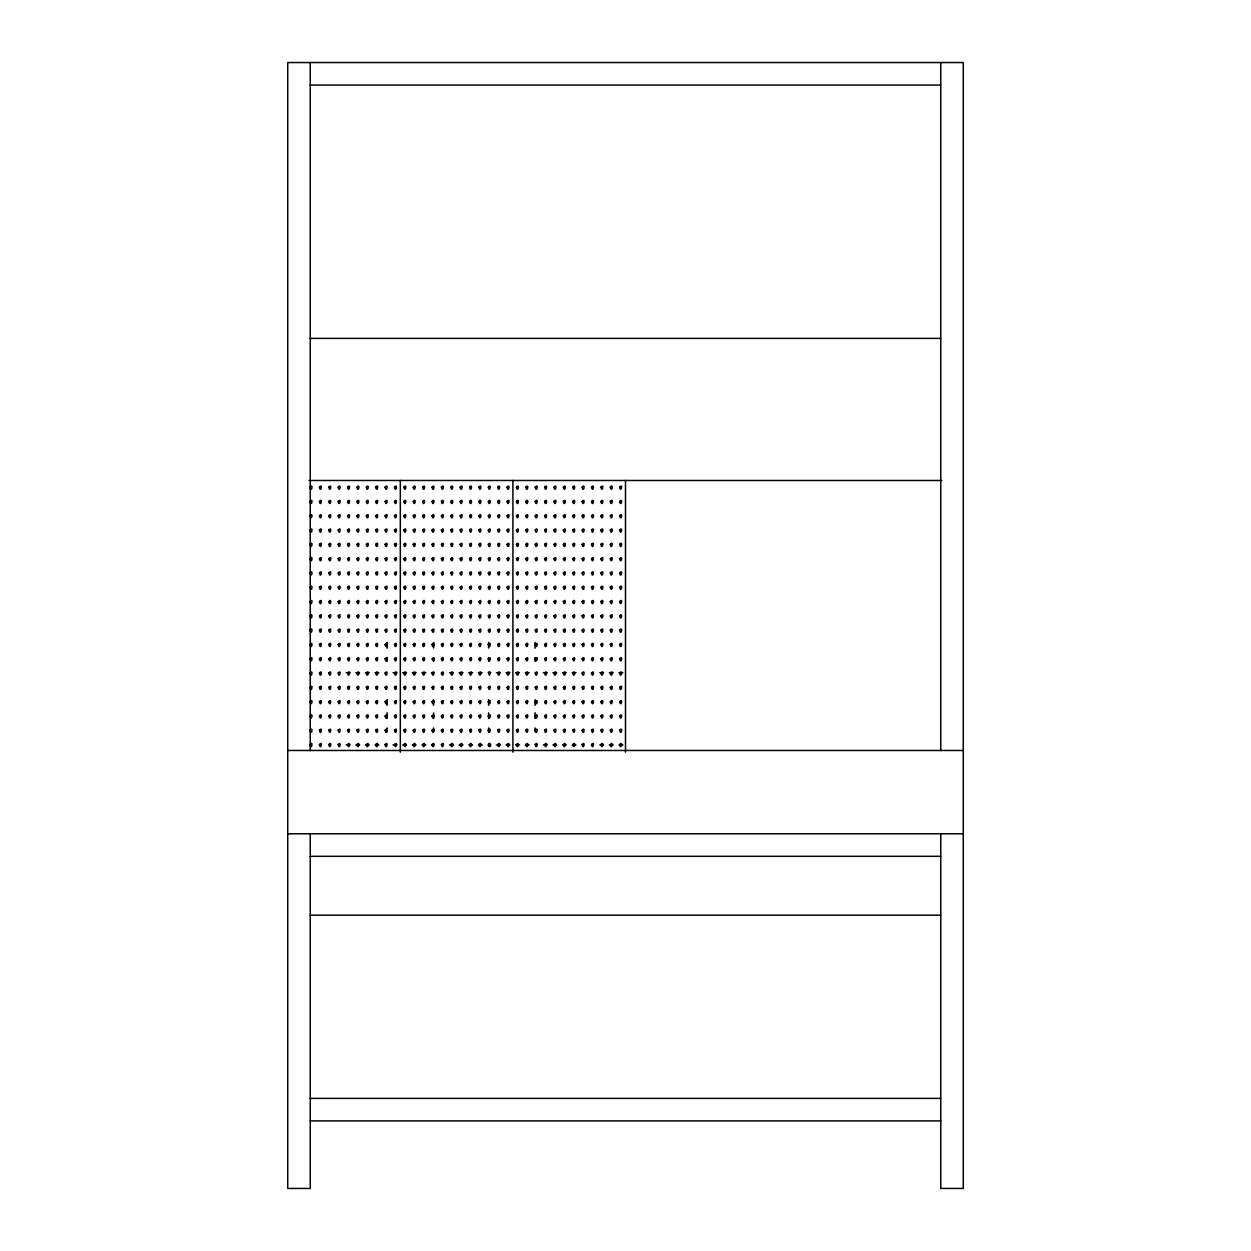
<?xml version="1.0" encoding="UTF-8"?>
<svg xmlns="http://www.w3.org/2000/svg" width="1251" height="1251" viewBox="0 0 1251 1251"><rect width="100%" height="100%" fill="white"/><g stroke="black" fill="none" stroke-linecap="round" stroke-linejoin="round"><path stroke-width="1.5" d="M490.627 745.017C490.877 747.629 487.546 746.816 488.328 744.548C488.922 740.967 492.988 746.503 488.562 744.955M488.437 672.631L489.454 675.305L490.47 672.631L489.454 671.724L488.437 672.631L490.673 672.678M310.248 85.068L940.752 85.068M310.217 338.396L940.752 338.396M309.091 480.478L941.8 480.478M346.199 672.678L350.045 672.678M355.816 672.678L359.647 672.678M365.417 672.678L369.264 672.678M375.019 672.678L378.865 672.678M393.08 672.678L396.927 672.678M402.681 672.678L406.528 672.678M412.283 672.678L416.13 672.678M421.9 672.678L425.731 672.678M431.501 672.678L433.612 672.678M449.562 672.678L453.394 672.678M459.164 672.678L463.011 672.678M468.765 672.678L472.612 672.678M478.367 672.678L482.214 672.678M496.428 672.678L500.275 672.678M506.03 672.678L509.876 672.678M515.647 672.678L519.478 672.678M525.248 672.678L529.095 672.678M543.309 672.678L547.14 672.678M552.911 672.678L556.758 672.678M562.512 672.678L566.359 672.678M572.129 672.678L575.96 672.678M599.792 672.678L603.623 672.678M609.393 672.678L613.24 672.678M618.995 672.678L622.842 672.678M346.199 744.955L350.045 744.955M355.816 744.955L359.647 744.955M365.417 744.955L369.264 744.955M375.019 744.955L378.865 744.955M393.08 744.955L396.927 744.955M402.681 744.955L406.528 744.955M412.283 744.955L416.13 744.955M421.9 744.955L425.731 744.955M431.501 744.955L433.612 744.955M449.562 744.955L453.394 744.955M459.164 744.955L463.011 744.955M468.765 744.955L472.612 744.955M478.367 744.955L482.214 744.955M496.428 744.955L500.275 744.955M506.03 744.955L509.876 744.955M515.647 744.955L519.478 744.955M525.248 744.955L529.095 744.955M543.309 744.955L547.14 744.955M552.911 744.955L556.758 744.955M562.512 744.955L566.359 744.955M572.129 744.955L575.96 744.955M599.792 744.955L603.623 744.955M609.393 744.955L613.24 744.955M618.995 744.955L622.842 744.955M287.73 750.475L963.27 750.475M287.73 833.792L963.27 833.792M310.248 856.31L940.752 856.31M310.248 915.185L940.752 915.185M310.248 1098.378L940.752 1098.378M310.248 1120.896L940.752 1120.896M433.456 657.494L431.986 659.214L433.456 660.95L433.988 657.963L433.612 661.31M940.752 62.55L940.752 750.6M940.752 833.792L940.752 1188.45L963.27 1188.45L963.27 62.55L287.73 62.55L287.73 1188.45L310.248 1188.45L310.248 833.792M625.5 480.478L625.5 752.164M535.053 642.373L535.053 648.206M535.053 657.526L535.053 661.31M535.053 699.606L535.053 705.314M535.053 712.757L535.053 718.527M535.053 727.91L535.053 731.741M512.91 480.478L512.91 752.164M488.562 642.373L488.562 648.049M488.562 657.526L488.562 661.31M488.562 699.606L488.562 705.314M488.562 712.867L488.562 718.527M488.562 727.91L488.562 731.741M433.612 642.373L433.612 648.049M433.612 699.653L433.612 705.314M433.612 712.867L433.612 718.527M433.612 727.973L433.612 731.741M400.32 480.478L400.32 752.164M387.122 642.373L387.122 648.206M387.122 657.526L387.122 661.31M387.122 699.606L387.122 705.314M387.122 712.757L387.122 718.527M387.122 727.91L387.122 731.741M310.248 62.55L310.248 750.6M310.06 487.171C311.311 493.738 313.657 482.667 310.06 487.171M310.06 501.463C311.311 508.031 313.657 496.96 310.06 501.463M310.06 515.772C311.311 522.339 313.657 511.268 310.06 515.772M310.06 530.064C311.311 536.632 313.657 525.561 310.06 530.064M310.06 544.373C311.311 550.925 313.657 539.869 310.06 544.373M310.06 558.665C311.311 565.233 313.657 554.162 310.06 558.665M310.06 572.958C311.311 579.526 313.657 568.454 310.06 572.958M310.06 587.266C311.311 593.834 313.657 582.763 310.06 587.266M319.443 487.171C320.694 493.738 323.039 482.667 319.443 487.171M310.06 601.559C311.311 608.127 313.657 597.055 310.06 601.559M319.443 501.463C320.694 508.031 323.039 496.96 319.443 501.463M310.06 615.867C311.311 622.419 313.657 611.364 310.06 615.867M319.443 515.772C320.694 522.339 323.039 511.268 319.443 515.772M310.06 630.16C311.311 636.728 313.657 625.656 310.06 630.16M319.443 530.064C320.694 536.632 323.039 525.561 319.443 530.064M310.06 644.453C311.311 651.02 313.657 639.949 310.06 644.453M319.443 544.373C320.694 550.925 323.039 539.869 319.443 544.373M310.06 658.761C311.311 665.329 313.657 654.257 310.06 658.761M319.443 558.665C320.694 565.233 323.039 554.162 319.443 558.665M310.06 673.054C311.311 679.621 313.657 668.55 310.06 673.054M319.443 572.958C320.694 579.526 323.039 568.454 319.443 572.958M310.06 687.362C311.311 693.914 313.657 682.858 310.06 687.362M319.443 587.266C320.694 593.834 323.039 582.763 319.443 587.266M310.06 701.655C311.311 708.222 313.657 697.151 310.06 701.655M328.825 487.171C330.076 493.738 332.422 482.667 328.825 487.171M319.443 601.559C320.694 608.127 323.039 597.055 319.443 601.559M310.06 715.947C311.311 722.515 313.657 711.444 310.06 715.947M328.825 501.463C330.076 508.031 332.422 496.96 328.825 501.463M319.443 615.867C320.694 622.419 323.039 611.364 319.443 615.867M310.06 730.256C311.311 736.823 313.657 725.752 310.06 730.256M328.825 515.772C330.076 522.339 332.422 511.268 328.825 515.772M319.443 630.16C320.694 636.728 323.039 625.656 319.443 630.16M310.06 744.548C311.311 751.116 313.657 740.045 310.06 744.548M328.825 530.064C330.076 536.632 332.422 525.561 328.825 530.064M319.443 644.453C320.694 651.02 323.039 639.949 319.443 644.453M328.825 544.373C330.076 550.925 332.422 539.869 328.825 544.373M319.443 658.761C320.694 665.329 323.039 654.257 319.443 658.761M328.825 558.665C330.076 565.233 332.422 554.162 328.825 558.665M319.443 673.054C320.694 679.621 323.039 668.55 319.443 673.054M328.825 572.958C330.076 579.526 332.422 568.454 328.825 572.958M319.443 687.362C320.694 693.914 323.039 682.858 319.443 687.362M328.825 587.266C330.076 593.834 332.422 582.763 328.825 587.266M319.443 701.655C320.694 708.222 323.039 697.151 319.443 701.655M338.208 487.171C339.459 493.738 341.804 482.667 338.208 487.171M328.825 601.559C330.076 608.127 332.422 597.055 328.825 601.559M319.443 715.947C320.694 722.515 323.039 711.444 319.443 715.947M338.208 501.463C339.459 508.031 341.804 496.96 338.208 501.463M328.825 615.867C330.076 622.419 332.422 611.364 328.825 615.867M319.443 730.256C320.694 736.823 323.039 725.752 319.443 730.256M338.208 515.772C339.459 522.339 341.804 511.268 338.208 515.772M328.825 630.16C330.076 636.728 332.422 625.656 328.825 630.16M319.443 744.548C320.694 751.116 323.039 740.045 319.443 744.548M338.208 530.064C339.459 536.632 341.804 525.561 338.208 530.064M328.825 644.453C330.076 651.02 332.422 639.949 328.825 644.453M338.208 544.373C339.459 550.925 341.804 539.869 338.208 544.373M328.825 658.761C330.076 665.329 332.422 654.257 328.825 658.761M338.208 558.665C339.459 565.233 341.804 554.162 338.208 558.665M328.825 673.054C330.076 679.621 332.422 668.55 328.825 673.054M338.208 572.958C339.459 579.526 341.804 568.454 338.208 572.958M328.825 687.362C330.076 693.914 332.422 682.858 328.825 687.362M338.208 587.266C339.459 593.834 341.804 582.763 338.208 587.266M328.825 701.655C330.076 708.222 332.422 697.151 328.825 701.655M347.59 487.171C348.841 493.738 351.187 482.667 347.59 487.171M338.208 601.559C339.459 608.127 341.804 597.055 338.208 601.559M328.825 715.947C330.076 722.515 332.422 711.444 328.825 715.947M347.59 501.463C348.841 508.031 351.187 496.96 347.59 501.463M338.208 615.867C339.459 622.419 341.804 611.364 338.208 615.867M328.825 730.256C330.076 736.823 332.422 725.752 328.825 730.256M347.59 515.772C348.841 522.339 351.187 511.268 347.59 515.772M338.208 630.16C339.459 636.728 341.804 625.656 338.208 630.16M328.825 744.548C330.076 751.116 332.422 740.045 328.825 744.548M347.59 530.064C348.841 536.632 351.187 525.561 347.59 530.064M338.208 644.453C339.459 651.02 341.804 639.949 338.208 644.453M347.59 544.373C348.841 550.925 351.187 539.869 347.59 544.373M338.208 658.761C339.459 665.329 341.804 654.257 338.208 658.761M347.59 558.665C348.841 565.233 351.187 554.162 347.59 558.665M338.208 673.054C339.459 679.621 341.804 668.55 338.208 673.054M347.59 572.958C348.841 579.526 351.187 568.454 347.59 572.958M338.208 687.362C339.459 693.914 341.804 682.858 338.208 687.362M347.59 587.266C348.841 593.834 351.187 582.763 347.59 587.266M338.208 701.655C339.459 708.222 341.804 697.151 338.208 701.655M356.973 487.171C358.224 493.738 360.569 482.667 356.973 487.171M347.59 601.559C348.841 608.127 351.187 597.055 347.59 601.559M338.208 715.947C339.459 722.515 341.804 711.444 338.208 715.947M356.973 501.463C358.224 508.031 360.569 496.96 356.973 501.463M347.59 615.867C348.841 622.419 351.187 611.364 347.59 615.867M338.208 730.256C339.459 736.823 341.804 725.752 338.208 730.256M356.973 515.772C358.224 522.339 360.569 511.268 356.973 515.772M347.59 630.16C348.841 636.728 351.187 625.656 347.59 630.16M338.208 744.548C339.459 751.116 341.804 740.045 338.208 744.548M356.973 530.064C358.224 536.632 360.569 525.561 356.973 530.064M347.59 644.453C348.841 651.02 351.187 639.949 347.59 644.453M356.973 544.373C358.224 550.925 360.569 539.869 356.973 544.373M347.59 658.761C348.841 665.329 351.187 654.257 347.59 658.761M356.973 558.665C358.224 565.233 360.569 554.162 356.973 558.665M347.59 673.054C348.841 679.621 351.187 668.55 347.59 673.054M356.973 572.958C358.224 579.526 360.569 568.454 356.973 572.958M347.59 687.362C348.841 693.914 351.187 682.858 347.59 687.362M356.973 587.266C358.224 593.834 360.569 582.763 356.973 587.266M347.59 701.655C348.841 708.222 351.187 697.151 347.59 701.655M366.355 487.171C367.606 493.738 369.952 482.667 366.355 487.171M356.973 601.559C358.224 608.127 360.569 597.055 356.973 601.559M347.59 715.947C348.841 722.515 351.187 711.444 347.59 715.947M366.355 501.463C367.606 508.031 369.952 496.96 366.355 501.463M356.973 615.867C358.224 622.419 360.569 611.364 356.973 615.867M347.59 730.256C348.841 736.823 351.187 725.752 347.59 730.256M366.355 515.772C367.606 522.339 369.952 511.268 366.355 515.772M356.973 630.16C358.224 636.728 360.569 625.656 356.973 630.16M347.59 744.548C348.841 751.116 351.187 740.045 347.59 744.548M366.355 530.064C367.606 536.632 369.952 525.561 366.355 530.064M356.973 644.453C358.224 651.02 360.569 639.949 356.973 644.453M366.355 544.373C367.606 550.925 369.952 539.869 366.355 544.373M356.973 658.761C358.224 665.329 360.569 654.257 356.973 658.761M366.355 558.665C367.606 565.233 369.952 554.162 366.355 558.665M356.973 673.054C358.224 679.621 360.569 668.55 356.973 673.054M366.355 572.958C367.606 579.526 369.952 568.454 366.355 572.958M356.973 687.362C358.224 693.914 360.569 682.858 356.973 687.362M366.355 587.266C367.606 593.834 369.952 582.763 366.355 587.266M356.973 701.655C358.224 708.222 360.569 697.151 356.973 701.655M375.738 487.171C376.989 493.738 379.334 482.667 375.738 487.171M366.355 601.559C367.606 608.127 369.952 597.055 366.355 601.559M356.973 715.947C358.224 722.515 360.569 711.444 356.973 715.947M375.738 501.463C376.989 508.031 379.334 496.96 375.738 501.463M366.355 615.867C367.606 622.419 369.952 611.364 366.355 615.867M356.973 730.256C358.224 736.823 360.569 725.752 356.973 730.256M375.738 515.772C376.989 522.339 379.334 511.268 375.738 515.772M366.355 630.16C367.606 636.728 369.952 625.656 366.355 630.16M356.973 744.548C358.224 751.116 360.569 740.045 356.973 744.548M375.738 530.064C376.989 536.632 379.334 525.561 375.738 530.064M366.355 644.453C367.606 651.02 369.952 639.949 366.355 644.453M375.738 544.373C376.989 550.925 379.334 539.869 375.738 544.373M366.355 658.761C367.606 665.329 369.952 654.257 366.355 658.761M375.738 558.665C376.989 565.233 379.334 554.162 375.738 558.665M366.355 673.054C367.606 679.621 369.952 668.55 366.355 673.054M375.738 572.958C376.989 579.526 379.334 568.454 375.738 572.958M366.355 687.362C367.606 693.914 369.952 682.858 366.355 687.362M375.738 587.266C376.989 593.834 379.334 582.763 375.738 587.266M366.355 701.655C367.606 708.222 369.952 697.151 366.355 701.655M385.12 487.171C386.371 493.738 388.717 482.667 385.12 487.171M375.738 601.559C376.989 608.127 379.334 597.055 375.738 601.559M366.355 715.947C367.606 722.515 369.952 711.444 366.355 715.947M385.12 501.463C386.371 508.031 388.717 496.96 385.12 501.463M375.738 615.867C376.989 622.419 379.334 611.364 375.738 615.867M366.355 730.256C367.606 736.823 369.952 725.752 366.355 730.256M385.12 515.772C386.371 522.339 388.717 511.268 385.12 515.772M375.738 630.16C376.989 636.728 379.334 625.656 375.738 630.16M366.355 744.548C367.606 751.116 369.952 740.045 366.355 744.548M385.12 530.064C386.371 536.632 388.717 525.561 385.12 530.064M375.738 644.453C376.989 651.02 379.334 639.949 375.738 644.453M385.12 544.373C386.371 550.925 388.717 539.869 385.12 544.373M375.738 658.761C376.989 665.329 379.334 654.257 375.738 658.761M385.12 558.665C386.371 565.233 388.717 554.162 385.12 558.665M375.738 673.054C376.989 679.621 379.334 668.55 375.738 673.054M385.12 572.958C386.371 579.526 388.717 568.454 385.12 572.958M375.738 687.362C376.989 693.914 379.334 682.858 375.738 687.362M385.12 587.266C386.371 593.834 388.717 582.763 385.12 587.266M375.738 701.655C376.989 708.222 379.334 697.151 375.738 701.655M394.503 487.171C395.754 493.738 398.099 482.667 394.503 487.171M385.12 601.559C386.371 608.127 388.717 597.055 385.12 601.559M375.738 715.947C376.989 722.515 379.334 711.444 375.738 715.947M394.503 501.463C395.754 508.031 398.099 496.96 394.503 501.463M385.12 615.867C386.371 622.419 388.717 611.364 385.12 615.867M375.738 730.256C376.989 736.823 379.334 725.752 375.738 730.256M394.503 515.772C395.754 522.339 398.099 511.268 394.503 515.772M385.12 630.16C386.371 636.728 388.717 625.656 385.12 630.16M375.738 744.548C376.989 751.116 379.334 740.045 375.738 744.548M394.503 530.064C395.754 536.632 398.099 525.561 394.503 530.064M385.12 644.453C386.371 651.02 388.717 639.949 385.12 644.453M394.503 544.373C395.754 550.925 398.099 539.869 394.503 544.373M385.12 658.761C386.371 665.329 388.717 654.257 385.12 658.761M394.503 558.665C395.754 565.233 398.099 554.162 394.503 558.665M385.12 673.054C386.371 679.621 388.717 668.55 385.12 673.054M394.503 572.958C395.754 579.526 398.099 568.454 394.503 572.958M385.12 687.362C386.371 693.914 388.717 682.858 385.12 687.362M394.503 587.266C395.754 593.834 398.099 582.763 394.503 587.266M385.12 701.655C386.371 708.222 388.717 697.151 385.12 701.655M403.885 487.171C405.136 493.738 407.482 482.667 403.885 487.171M394.503 601.559C395.754 608.127 398.099 597.055 394.503 601.559M385.12 715.947C386.371 722.515 388.717 711.444 385.12 715.947M403.885 501.463C405.136 508.031 407.482 496.96 403.885 501.463M394.503 615.867C395.754 622.419 398.099 611.364 394.503 615.867M385.12 730.256C386.371 736.823 388.717 725.752 385.12 730.256M403.885 515.772C405.136 522.339 407.482 511.268 403.885 515.772M394.503 630.16C395.754 636.728 398.099 625.656 394.503 630.16M385.12 744.548C386.371 751.116 388.717 740.045 385.12 744.548M403.885 530.064C405.136 536.632 407.482 525.561 403.885 530.064M394.503 644.453C395.754 651.02 398.099 639.949 394.503 644.453M403.885 544.373C405.136 550.925 407.482 539.869 403.885 544.373M394.503 658.761C395.754 665.329 398.099 654.257 394.503 658.761M403.885 558.665C405.136 565.233 407.482 554.162 403.885 558.665M394.503 673.054C395.754 679.621 398.099 668.55 394.503 673.054M403.885 572.958C405.136 579.526 407.482 568.454 403.885 572.958M394.503 687.362C395.754 693.914 398.099 682.858 394.503 687.362M403.885 587.266C405.136 593.834 407.482 582.763 403.885 587.266M394.503 701.655C395.754 708.222 398.099 697.151 394.503 701.655M413.268 487.171C414.519 493.738 416.864 482.667 413.268 487.171M403.885 601.559C405.136 608.127 407.482 597.055 403.885 601.559M394.503 715.947C395.754 722.515 398.099 711.444 394.503 715.947M413.268 501.463C414.519 508.031 416.864 496.96 413.268 501.463M403.885 615.867C405.136 622.419 407.482 611.364 403.885 615.867M394.503 730.256C395.754 736.823 398.099 725.752 394.503 730.256M413.268 515.772C414.519 522.339 416.864 511.268 413.268 515.772M403.885 630.16C405.136 636.728 407.482 625.656 403.885 630.16M394.503 744.548C395.754 751.116 398.099 740.045 394.503 744.548M413.268 530.064C414.519 536.632 416.864 525.561 413.268 530.064M403.885 644.453C405.136 651.02 407.482 639.949 403.885 644.453M413.268 544.373C414.519 550.925 416.864 539.869 413.268 544.373M403.885 658.761C405.136 665.329 407.482 654.257 403.885 658.761M413.268 558.665C414.519 565.233 416.864 554.162 413.268 558.665M403.885 673.054C405.136 679.621 407.482 668.55 403.885 673.054M413.268 572.958C414.519 579.526 416.864 568.454 413.268 572.958M403.885 687.362C405.136 693.914 407.482 682.858 403.885 687.362M413.268 587.266C414.519 593.834 416.864 582.763 413.268 587.266M403.885 701.655C405.136 708.222 407.482 697.151 403.885 701.655M422.65 487.171C423.901 493.738 426.247 482.667 422.65 487.171M413.268 601.559C414.519 608.127 416.864 597.055 413.268 601.559M403.885 715.947C405.136 722.515 407.482 711.444 403.885 715.947M422.65 501.463C423.901 508.031 426.247 496.96 422.65 501.463M413.268 615.867C414.519 622.419 416.864 611.364 413.268 615.867M403.885 730.256C405.136 736.823 407.482 725.752 403.885 730.256M422.65 515.772C423.901 522.339 426.247 511.268 422.65 515.772M413.268 630.16C414.519 636.728 416.864 625.656 413.268 630.16M403.885 744.548C405.136 751.116 407.482 740.045 403.885 744.548M422.65 530.064C423.901 536.632 426.247 525.561 422.65 530.064M413.268 644.453C414.519 651.02 416.864 639.949 413.268 644.453M422.65 544.373C423.901 550.925 426.247 539.869 422.65 544.373M413.268 658.761C414.519 665.329 416.864 654.257 413.268 658.761M422.65 558.665C423.901 565.233 426.247 554.162 422.65 558.665M413.268 673.054C414.519 679.621 416.864 668.55 413.268 673.054M422.65 572.958C423.901 579.526 426.247 568.454 422.65 572.958M413.268 687.362C414.519 693.914 416.864 682.858 413.268 687.362M422.65 587.266C423.901 593.834 426.247 582.763 422.65 587.266M413.268 701.655C414.519 708.222 416.864 697.151 413.268 701.655M432.033 487.171C433.284 493.738 435.629 482.667 432.033 487.171M422.65 601.559C423.901 608.127 426.247 597.055 422.65 601.559M413.268 715.947C414.519 722.515 416.864 711.444 413.268 715.947M432.033 501.463C433.284 508.031 435.629 496.96 432.033 501.463M422.65 615.867C423.901 622.419 426.247 611.364 422.65 615.867M413.268 730.256C414.519 736.823 416.864 725.752 413.268 730.256M432.033 515.772C433.284 522.339 435.629 511.268 432.033 515.772M422.65 630.16C423.901 636.728 426.247 625.656 422.65 630.16M413.268 744.548C414.519 751.116 416.864 740.045 413.268 744.548M432.033 530.064C433.284 536.632 435.629 525.561 432.033 530.064M422.65 644.453C423.901 651.02 426.247 639.949 422.65 644.453M432.033 544.373C433.284 550.925 435.629 539.869 432.033 544.373M422.65 658.761C423.901 665.329 426.247 654.257 422.65 658.761M432.033 558.665C433.284 565.233 435.629 554.162 432.033 558.665M422.65 673.054C423.901 679.621 426.247 668.55 422.65 673.054M432.033 572.958C433.284 579.526 435.629 568.454 432.033 572.958M422.65 687.362C423.901 693.914 426.247 682.858 422.65 687.362M432.033 587.266C433.284 593.834 435.629 582.763 432.033 587.266M422.65 701.655C423.901 708.222 426.247 697.151 422.65 701.655M441.415 487.171C442.666 493.738 445.012 482.667 441.415 487.171M432.033 601.559C433.284 608.127 435.629 597.055 432.033 601.559M422.65 715.947C423.901 722.515 426.247 711.444 422.65 715.947M441.415 501.463C442.666 508.031 445.012 496.96 441.415 501.463M432.033 615.867C433.284 622.419 435.629 611.364 432.033 615.867M422.65 730.256C423.901 736.823 426.247 725.752 422.65 730.256M441.415 515.772C442.666 522.339 445.012 511.268 441.415 515.772M432.033 630.16C433.284 636.728 435.629 625.656 432.033 630.16M422.65 744.548C423.901 751.116 426.247 740.045 422.65 744.548M441.415 530.064C442.666 536.632 445.012 525.561 441.415 530.064M432.033 644.453C433.284 651.02 435.629 639.949 432.033 644.453M441.415 544.373C442.666 550.925 445.012 539.869 441.415 544.373M441.415 558.665C442.666 565.233 445.012 554.162 441.415 558.665M432.033 673.054C433.284 679.621 435.629 668.55 432.033 673.054M441.415 572.958C442.666 579.526 445.012 568.454 441.415 572.958M432.033 687.362C433.284 693.914 435.629 682.858 432.033 687.362M441.415 587.266C442.666 593.834 445.012 582.763 441.415 587.266M432.033 701.655C433.284 708.222 435.629 697.151 432.033 701.655M450.798 487.171C452.049 493.738 454.394 482.667 450.798 487.171M441.415 601.559C442.666 608.127 445.012 597.055 441.415 601.559M432.033 715.947C433.284 722.515 435.629 711.444 432.033 715.947M450.798 501.463C452.049 508.031 454.394 496.96 450.798 501.463M441.415 615.867C442.666 622.419 445.012 611.364 441.415 615.867M432.033 730.256C433.284 736.823 435.629 725.752 432.033 730.256M450.798 515.772C452.049 522.339 454.394 511.268 450.798 515.772M441.415 630.16C442.666 636.728 445.012 625.656 441.415 630.16M432.033 744.548C433.284 751.116 435.629 740.045 432.033 744.548M450.798 530.064C452.049 536.632 454.394 525.561 450.798 530.064M441.415 644.453C442.666 651.02 445.012 639.949 441.415 644.453M450.798 544.373C452.049 550.925 454.394 539.869 450.798 544.373M441.415 658.761C442.666 665.329 445.012 654.257 441.415 658.761M450.798 558.665C452.049 565.233 454.394 554.162 450.798 558.665M441.415 673.054C442.666 679.621 445.012 668.55 441.415 673.054M450.798 572.958C452.049 579.526 454.394 568.454 450.798 572.958M441.415 687.362C442.666 693.914 445.012 682.858 441.415 687.362M450.798 587.266C452.049 593.834 454.394 582.763 450.798 587.266M441.415 701.655C442.666 708.222 445.012 697.151 441.415 701.655M460.18 487.171C461.431 493.738 463.777 482.667 460.18 487.171M450.798 601.559C452.049 608.127 454.394 597.055 450.798 601.559M441.415 715.947C442.666 722.515 445.012 711.444 441.415 715.947M460.18 501.463C461.431 508.031 463.777 496.96 460.18 501.463M450.798 615.867C452.049 622.419 454.394 611.364 450.798 615.867M441.415 730.256C442.666 736.823 445.012 725.752 441.415 730.256M460.18 515.772C461.431 522.339 463.777 511.268 460.18 515.772M450.798 630.16C452.049 636.728 454.394 625.656 450.798 630.16M441.415 744.548C442.666 751.116 445.012 740.045 441.415 744.548M460.18 530.064C461.431 536.632 463.777 525.561 460.18 530.064M450.798 644.453C452.049 651.02 454.394 639.949 450.798 644.453M460.18 544.373C461.431 550.925 463.777 539.869 460.18 544.373M450.798 658.761C452.049 665.329 454.394 654.257 450.798 658.761M460.18 558.665C461.431 565.233 463.777 554.162 460.18 558.665M450.798 673.054C452.049 679.621 454.394 668.55 450.798 673.054M460.18 572.958C461.431 579.526 463.777 568.454 460.18 572.958M450.798 687.362C452.049 693.914 454.394 682.858 450.798 687.362M460.18 587.266C461.431 593.834 463.777 582.763 460.18 587.266M450.798 701.655C452.049 708.222 454.394 697.151 450.798 701.655M469.563 487.171C470.814 493.738 473.159 482.667 469.563 487.171M460.18 601.559C461.431 608.127 463.777 597.055 460.18 601.559M450.798 715.947C452.049 722.515 454.394 711.444 450.798 715.947M469.563 501.463C470.814 508.031 473.159 496.96 469.563 501.463M460.18 615.867C461.431 622.419 463.777 611.364 460.18 615.867M450.798 730.256C452.049 736.823 454.394 725.752 450.798 730.256M469.563 515.772C470.814 522.339 473.159 511.268 469.563 515.772M460.18 630.16C461.431 636.728 463.777 625.656 460.18 630.16M450.798 744.548C452.049 751.116 454.394 740.045 450.798 744.548M469.563 530.064C470.814 536.632 473.159 525.561 469.563 530.064M460.18 644.453C461.431 651.02 463.777 639.949 460.18 644.453M469.563 544.373C470.814 550.925 473.159 539.869 469.563 544.373M460.18 658.761C461.431 665.329 463.777 654.257 460.18 658.761M469.563 558.665C470.814 565.233 473.159 554.162 469.563 558.665M460.18 673.054C461.431 679.621 463.777 668.55 460.18 673.054M469.563 572.958C470.814 579.526 473.159 568.454 469.563 572.958M460.18 687.362C461.431 693.914 463.777 682.858 460.18 687.362M469.563 587.266C470.814 593.834 473.159 582.763 469.563 587.266M460.18 701.655C461.431 708.222 463.777 697.151 460.18 701.655M478.945 487.171C480.196 493.738 482.542 482.667 478.945 487.171M469.563 601.559C470.814 608.127 473.159 597.055 469.563 601.559M460.18 715.947C461.431 722.515 463.777 711.444 460.18 715.947M478.945 501.463C480.196 508.031 482.542 496.96 478.945 501.463M469.563 615.867C470.814 622.419 473.159 611.364 469.563 615.867M460.18 730.256C461.431 736.823 463.777 725.752 460.18 730.256M478.945 515.772C480.196 522.339 482.542 511.268 478.945 515.772M469.563 630.16C470.814 636.728 473.159 625.656 469.563 630.16M460.18 744.548C461.431 751.116 463.777 740.045 460.18 744.548M478.945 530.064C480.196 536.632 482.542 525.561 478.945 530.064M469.563 644.453C470.814 651.02 473.159 639.949 469.563 644.453M478.945 544.373C480.196 550.925 482.542 539.869 478.945 544.373M469.563 658.761C470.814 665.329 473.159 654.257 469.563 658.761M478.945 558.665C480.196 565.233 482.542 554.162 478.945 558.665M469.563 673.054C470.814 679.621 473.159 668.55 469.563 673.054M478.945 572.958C480.196 579.526 482.542 568.454 478.945 572.958M469.563 687.362C470.814 693.914 473.159 682.858 469.563 687.362M478.945 587.266C480.196 593.834 482.542 582.763 478.945 587.266M469.563 701.655C470.814 708.222 473.159 697.151 469.563 701.655M488.328 487.171C489.579 493.738 491.924 482.667 488.328 487.171M478.945 601.559C480.196 608.127 482.542 597.055 478.945 601.559M469.563 715.947C470.814 722.515 473.159 711.444 469.563 715.947M488.328 501.463C489.579 508.031 491.924 496.96 488.328 501.463M478.945 615.867C480.196 622.419 482.542 611.364 478.945 615.867M469.563 730.256C470.814 736.823 473.159 725.752 469.563 730.256M488.328 515.772C489.579 522.339 491.924 511.268 488.328 515.772M478.945 630.16C480.196 636.728 482.542 625.656 478.945 630.16M469.563 744.548C470.814 751.116 473.159 740.045 469.563 744.548M488.328 530.064C489.579 536.632 491.924 525.561 488.328 530.064M478.945 644.453C480.196 651.02 482.542 639.949 478.945 644.453M488.328 544.373C489.579 550.925 491.924 539.869 488.328 544.373M478.945 658.761C480.196 665.329 482.542 654.257 478.945 658.761M488.328 558.665C489.579 565.233 491.924 554.162 488.328 558.665M478.945 673.054C480.196 679.621 482.542 668.55 478.945 673.054M488.328 572.958C489.579 579.526 491.924 568.454 488.328 572.958M478.945 687.362C480.196 693.914 482.542 682.858 478.945 687.362M488.328 587.266C489.579 593.834 491.924 582.763 488.328 587.266M478.945 701.655C480.196 708.222 482.542 697.151 478.945 701.655M497.71 487.171C498.961 493.738 501.307 482.667 497.71 487.171M488.328 601.559C489.579 608.127 491.924 597.055 488.328 601.559M478.945 715.947C480.196 722.515 482.542 711.444 478.945 715.947M497.71 501.463C498.961 508.031 501.307 496.96 497.71 501.463M488.328 615.867C489.579 622.419 491.924 611.364 488.328 615.867M478.945 730.256C480.196 736.823 482.542 725.752 478.945 730.256M497.71 515.772C498.961 522.339 501.307 511.268 497.71 515.772M488.328 630.16C489.579 636.728 491.924 625.656 488.328 630.16M478.945 744.548C480.196 751.116 482.542 740.045 478.945 744.548M497.71 530.064C498.961 536.632 501.307 525.561 497.71 530.064M488.328 644.453C489.579 651.02 491.924 639.949 488.328 644.453M497.71 544.373C498.961 550.925 501.307 539.869 497.71 544.373M488.328 658.761C489.579 665.329 491.924 654.257 488.328 658.761M497.71 558.665C498.961 565.233 501.307 554.162 497.71 558.665M497.71 572.958C498.961 579.526 501.307 568.454 497.71 572.958M488.328 687.362C489.579 693.914 491.924 682.858 488.328 687.362M497.71 587.266C498.961 593.834 501.307 582.763 497.71 587.266M488.328 701.655C489.579 708.222 491.924 697.151 488.328 701.655M507.093 487.171C508.344 493.738 510.689 482.667 507.093 487.171M497.71 601.559C498.961 608.127 501.307 597.055 497.71 601.559M488.328 715.947C489.579 722.515 491.924 711.444 488.328 715.947M507.093 501.463C508.344 508.031 510.689 496.96 507.093 501.463M497.71 615.867C498.961 622.419 501.307 611.364 497.71 615.867M488.328 730.256C489.579 736.823 491.924 725.752 488.328 730.256M507.093 515.772C508.344 522.339 510.689 511.268 507.093 515.772M497.71 630.16C498.961 636.728 501.307 625.656 497.71 630.16M507.093 530.064C508.344 536.632 510.689 525.561 507.093 530.064M497.71 644.453C498.961 651.02 501.307 639.949 497.71 644.453M507.093 544.373C508.344 550.925 510.689 539.869 507.093 544.373M497.71 658.761C498.961 665.329 501.307 654.257 497.71 658.761M507.093 558.665C508.344 565.233 510.689 554.162 507.093 558.665M497.71 673.054C498.961 679.621 501.307 668.55 497.71 673.054M507.093 572.958C508.344 579.526 510.689 568.454 507.093 572.958M497.71 687.362C498.961 693.914 501.307 682.858 497.71 687.362M507.093 587.266C508.344 593.834 510.689 582.763 507.093 587.266M497.71 701.655C498.961 708.222 501.307 697.151 497.71 701.655M516.475 487.171C517.726 493.738 520.072 482.667 516.475 487.171M507.093 601.559C508.344 608.127 510.689 597.055 507.093 601.559M497.71 715.947C498.961 722.515 501.307 711.444 497.71 715.947M516.475 501.463C517.726 508.031 520.072 496.96 516.475 501.463M507.093 615.867C508.344 622.419 510.689 611.364 507.093 615.867M497.71 730.256C498.961 736.823 501.307 725.752 497.71 730.256M516.475 515.772C517.726 522.339 520.072 511.268 516.475 515.772M507.093 630.16C508.344 636.728 510.689 625.656 507.093 630.16M497.71 744.548C498.961 751.116 501.307 740.045 497.71 744.548M516.475 530.064C517.726 536.632 520.072 525.561 516.475 530.064M507.093 644.453C508.344 651.02 510.689 639.949 507.093 644.453M516.475 544.373C517.726 550.925 520.072 539.869 516.475 544.373M507.093 658.761C508.344 665.329 510.689 654.257 507.093 658.761M516.475 558.665C517.726 565.233 520.072 554.162 516.475 558.665M507.093 673.054C508.344 679.621 510.689 668.55 507.093 673.054M516.475 572.958C517.726 579.526 520.072 568.454 516.475 572.958M507.093 687.362C508.344 693.914 510.689 682.858 507.093 687.362M516.475 587.266C517.726 593.834 520.072 582.763 516.475 587.266M507.093 701.655C508.344 708.222 510.689 697.151 507.093 701.655M525.858 487.171C527.109 493.738 529.454 482.667 525.858 487.171M516.475 601.559C517.726 608.127 520.072 597.055 516.475 601.559M507.093 715.947C508.344 722.515 510.689 711.444 507.093 715.947M525.858 501.463C527.109 508.031 529.454 496.96 525.858 501.463M516.475 615.867C517.726 622.419 520.072 611.364 516.475 615.867M507.093 730.256C508.344 736.823 510.689 725.752 507.093 730.256M525.858 515.772C527.109 522.339 529.454 511.268 525.858 515.772M516.475 630.16C517.726 636.728 520.072 625.656 516.475 630.16M507.093 744.548C508.344 751.116 510.689 740.045 507.093 744.548M525.858 530.064C527.109 536.632 529.454 525.561 525.858 530.064M516.475 644.453C517.726 651.02 520.072 639.949 516.475 644.453M525.858 544.373C527.109 550.925 529.454 539.869 525.858 544.373M516.475 658.761C517.726 665.329 520.072 654.257 516.475 658.761M525.858 558.665C527.109 565.233 529.454 554.162 525.858 558.665M516.475 673.054C517.726 679.621 520.072 668.55 516.475 673.054M525.858 572.958C527.109 579.526 529.454 568.454 525.858 572.958M516.475 687.362C517.726 693.914 520.072 682.858 516.475 687.362M525.858 587.266C527.109 593.834 529.454 582.763 525.858 587.266M516.475 701.655C517.726 708.222 520.072 697.151 516.475 701.655M535.24 487.171C536.491 493.738 538.837 482.667 535.24 487.171M525.858 601.559C527.109 608.127 529.454 597.055 525.858 601.559M516.475 715.947C517.726 722.515 520.072 711.444 516.475 715.947M535.24 501.463C536.491 508.031 538.837 496.96 535.24 501.463M525.858 615.867C527.109 622.419 529.454 611.364 525.858 615.867M516.475 730.256C517.726 736.823 520.072 725.752 516.475 730.256M535.24 515.772C536.491 522.339 538.837 511.268 535.24 515.772M525.858 630.16C527.109 636.728 529.454 625.656 525.858 630.16M516.475 744.548C517.726 751.116 520.072 740.045 516.475 744.548M535.24 530.064C536.491 536.632 538.837 525.561 535.24 530.064M525.858 644.453C527.109 651.02 529.454 639.949 525.858 644.453M535.24 544.373C536.491 550.925 538.837 539.869 535.24 544.373M525.858 658.761C527.109 665.329 529.454 654.257 525.858 658.761M535.24 558.665C536.491 565.233 538.837 554.162 535.24 558.665M525.858 673.054C527.109 679.621 529.454 668.55 525.858 673.054M535.24 572.958C536.491 579.526 538.837 568.454 535.24 572.958M525.858 687.362C527.109 693.914 529.454 682.858 525.858 687.362M535.24 587.266C536.491 593.834 538.837 582.763 535.24 587.266M525.858 701.655C527.109 708.222 529.454 697.151 525.858 701.655M544.623 487.171C545.874 493.738 548.219 482.667 544.623 487.171M535.24 601.559C536.491 608.127 538.837 597.055 535.24 601.559M525.858 715.947C527.109 722.515 529.454 711.444 525.858 715.947M544.623 501.463C545.874 508.031 548.219 496.96 544.623 501.463M535.24 615.867C536.491 622.419 538.837 611.364 535.24 615.867M525.858 730.256C527.109 736.823 529.454 725.752 525.858 730.256M544.623 515.772C545.874 522.339 548.219 511.268 544.623 515.772M535.24 630.16C536.491 636.728 538.837 625.656 535.24 630.16M525.858 744.548C527.109 751.116 529.454 740.045 525.858 744.548M544.623 530.064C545.874 536.632 548.219 525.561 544.623 530.064M535.24 644.453C536.491 651.02 538.837 639.949 535.24 644.453M544.623 544.373C545.874 550.925 548.219 539.869 544.623 544.373M535.24 658.761C536.491 665.329 538.837 654.257 535.24 658.761M544.623 558.665C545.874 565.233 548.219 554.162 544.623 558.665M535.24 673.054C536.491 679.621 538.837 668.55 535.24 673.054M544.623 572.958C545.874 579.526 548.219 568.454 544.623 572.958M535.24 687.362C536.491 693.914 538.837 682.858 535.24 687.362M544.623 587.266C545.874 593.834 548.219 582.763 544.623 587.266M535.24 701.655C536.491 708.222 538.837 697.151 535.24 701.655M554.005 487.171C555.256 493.738 557.602 482.667 554.005 487.171M544.623 601.559C545.874 608.127 548.219 597.055 544.623 601.559M535.24 715.947C536.491 722.515 538.837 711.444 535.24 715.947M554.005 501.463C555.256 508.031 557.602 496.96 554.005 501.463M544.623 615.867C545.874 622.419 548.219 611.364 544.623 615.867M535.24 730.256C536.491 736.823 538.837 725.752 535.24 730.256M554.005 515.772C555.256 522.339 557.602 511.268 554.005 515.772M544.623 630.16C545.874 636.728 548.219 625.656 544.623 630.16M535.24 744.548C536.491 751.116 538.837 740.045 535.24 744.548M554.005 530.064C555.256 536.632 557.602 525.561 554.005 530.064M544.623 644.453C545.874 651.02 548.219 639.949 544.623 644.453M554.005 544.373C555.256 550.925 557.602 539.869 554.005 544.373M544.623 658.761C545.874 665.329 548.219 654.257 544.623 658.761M554.005 558.665C555.256 565.233 557.602 554.162 554.005 558.665M544.623 673.054C545.874 679.621 548.219 668.55 544.623 673.054M554.005 572.958C555.256 579.526 557.602 568.454 554.005 572.958M544.623 687.362C545.874 693.914 548.219 682.858 544.623 687.362M554.005 587.266C555.256 593.834 557.602 582.763 554.005 587.266M544.623 701.655C545.874 708.222 548.219 697.151 544.623 701.655M563.388 487.171C564.639 493.738 566.984 482.667 563.388 487.171M554.005 601.559C555.256 608.127 557.602 597.055 554.005 601.559M544.623 715.947C545.874 722.515 548.219 711.444 544.623 715.947M563.388 501.463C564.639 508.031 566.984 496.96 563.388 501.463M554.005 615.867C555.256 622.419 557.602 611.364 554.005 615.867M544.623 730.256C545.874 736.823 548.219 725.752 544.623 730.256M563.388 515.772C564.639 522.339 566.984 511.268 563.388 515.772M554.005 630.16C555.256 636.728 557.602 625.656 554.005 630.16M544.623 744.548C545.874 751.116 548.219 740.045 544.623 744.548M563.388 530.064C564.639 536.632 566.984 525.561 563.388 530.064M554.005 644.453C555.256 651.02 557.602 639.949 554.005 644.453M563.388 544.373C564.639 550.925 566.984 539.869 563.388 544.373M554.005 658.761C555.256 665.329 557.602 654.257 554.005 658.761M563.388 558.665C564.639 565.233 566.984 554.162 563.388 558.665M554.005 673.054C555.256 679.621 557.602 668.55 554.005 673.054M563.388 572.958C564.639 579.526 566.984 568.454 563.388 572.958M554.005 687.362C555.256 693.914 557.602 682.858 554.005 687.362M563.388 587.266C564.639 593.834 566.984 582.763 563.388 587.266M554.005 701.655C555.256 708.222 557.602 697.151 554.005 701.655M572.77 487.171C574.021 493.738 576.367 482.667 572.77 487.171M563.388 601.559C564.639 608.127 566.984 597.055 563.388 601.559M554.005 715.947C555.256 722.515 557.602 711.444 554.005 715.947M572.77 501.463C574.021 508.031 576.367 496.96 572.77 501.463M563.388 615.867C564.639 622.419 566.984 611.364 563.388 615.867M554.005 730.256C555.256 736.823 557.602 725.752 554.005 730.256M572.77 515.772C574.021 522.339 576.367 511.268 572.77 515.772M563.388 630.16C564.639 636.728 566.984 625.656 563.388 630.16M554.005 744.548C555.256 751.116 557.602 740.045 554.005 744.548M572.77 530.064C574.021 536.632 576.367 525.561 572.77 530.064M563.388 644.453C564.639 651.02 566.984 639.949 563.388 644.453M572.77 544.373C574.021 550.925 576.367 539.869 572.77 544.373M563.388 658.761C564.639 665.329 566.984 654.257 563.388 658.761M572.77 558.665C574.021 565.233 576.367 554.162 572.77 558.665M563.388 673.054C564.639 679.621 566.984 668.55 563.388 673.054M572.77 572.958C574.021 579.526 576.367 568.454 572.77 572.958M563.388 687.362C564.639 693.914 566.984 682.858 563.388 687.362M572.77 587.266C574.021 593.834 576.367 582.763 572.77 587.266M563.388 701.655C564.639 708.222 566.984 697.151 563.388 701.655M582.153 487.171C583.404 493.738 585.749 482.667 582.153 487.171M572.77 601.559C574.021 608.127 576.367 597.055 572.77 601.559M563.388 715.947C564.639 722.515 566.984 711.444 563.388 715.947M582.153 501.463C583.404 508.031 585.749 496.96 582.153 501.463M572.77 615.867C574.021 622.419 576.367 611.364 572.77 615.867M563.388 730.256C564.639 736.823 566.984 725.752 563.388 730.256M582.153 515.772C583.404 522.339 585.749 511.268 582.153 515.772M572.77 630.16C574.021 636.728 576.367 625.656 572.77 630.16M563.388 744.548C564.639 751.116 566.984 740.045 563.388 744.548M582.153 530.064C583.404 536.632 585.749 525.561 582.153 530.064M572.77 644.453C574.021 651.02 576.367 639.949 572.77 644.453M582.153 544.373C583.404 550.925 585.749 539.869 582.153 544.373M572.77 658.761C574.021 665.329 576.367 654.257 572.77 658.761M582.153 558.665C583.404 565.233 585.749 554.162 582.153 558.665M572.77 673.054C574.021 679.621 576.367 668.55 572.77 673.054M582.153 572.958C583.404 579.526 585.749 568.454 582.153 572.958M572.77 687.362C574.021 693.914 576.367 682.858 572.77 687.362M582.153 587.266C583.404 593.834 585.749 582.763 582.153 587.266M572.77 701.655C574.021 708.222 576.367 697.151 572.77 701.655M591.535 487.171C592.786 493.738 595.132 482.667 591.535 487.171M582.153 601.559C583.404 608.127 585.749 597.055 582.153 601.559M572.77 715.947C574.021 722.515 576.367 711.444 572.77 715.947M591.535 501.463C592.786 508.031 595.132 496.96 591.535 501.463M582.153 615.867C583.404 622.419 585.749 611.364 582.153 615.867M572.77 730.256C574.021 736.823 576.367 725.752 572.77 730.256M591.535 515.772C592.786 522.339 595.132 511.268 591.535 515.772M582.153 630.16C583.404 636.728 585.749 625.656 582.153 630.16M572.77 744.548C574.021 751.116 576.367 740.045 572.77 744.548M591.535 530.064C592.786 536.632 595.132 525.561 591.535 530.064M582.153 644.453C583.404 651.02 585.749 639.949 582.153 644.453M591.535 544.373C592.786 550.925 595.132 539.869 591.535 544.373M582.153 658.761C583.404 665.329 585.749 654.257 582.153 658.761M591.535 558.665C592.786 565.233 595.132 554.162 591.535 558.665M582.153 673.054C583.404 679.621 585.749 668.55 582.153 673.054M591.535 572.958C592.786 579.526 595.132 568.454 591.535 572.958M582.153 687.362C583.404 693.914 585.749 682.858 582.153 687.362M591.535 587.266C592.786 593.834 595.132 582.763 591.535 587.266M582.153 701.655C583.404 708.222 585.749 697.151 582.153 701.655M600.918 487.171C602.169 493.738 604.514 482.667 600.918 487.171M591.535 601.559C592.786 608.127 595.132 597.055 591.535 601.559M582.153 715.947C583.404 722.515 585.749 711.444 582.153 715.947M600.918 501.463C602.169 508.031 604.514 496.96 600.918 501.463M591.535 615.867C592.786 622.419 595.132 611.364 591.535 615.867M582.153 730.256C583.404 736.823 585.749 725.752 582.153 730.256M600.918 515.772C602.169 522.339 604.514 511.268 600.918 515.772M591.535 630.16C592.786 636.728 595.132 625.656 591.535 630.16M582.153 744.548C583.404 751.116 585.749 740.045 582.153 744.548M600.918 530.064C602.169 536.632 604.514 525.561 600.918 530.064M591.535 644.453C592.786 651.02 595.132 639.949 591.535 644.453M600.918 544.373C602.169 550.925 604.514 539.869 600.918 544.373M591.535 658.761C592.786 665.329 595.132 654.257 591.535 658.761M600.918 558.665C602.169 565.233 604.514 554.162 600.918 558.665M591.535 673.054C592.786 679.621 595.132 668.55 591.535 673.054M600.918 572.958C602.169 579.526 604.514 568.454 600.918 572.958M591.535 687.362C592.786 693.914 595.132 682.858 591.535 687.362M600.918 587.266C602.169 593.834 604.514 582.763 600.918 587.266M591.535 701.655C592.786 708.222 595.132 697.151 591.535 701.655M610.3 487.171C611.551 493.738 613.897 482.667 610.3 487.171M600.918 601.559C602.169 608.127 604.514 597.055 600.918 601.559M591.535 715.947C592.786 722.515 595.132 711.444 591.535 715.947M610.3 501.463C611.551 508.031 613.897 496.96 610.3 501.463M600.918 615.867C602.169 622.419 604.514 611.364 600.918 615.867M591.535 730.256C592.786 736.823 595.132 725.752 591.535 730.256M610.3 515.772C611.551 522.339 613.897 511.268 610.3 515.772M600.918 630.16C602.169 636.728 604.514 625.656 600.918 630.16M591.535 744.548C592.786 751.116 595.132 740.045 591.535 744.548M610.3 530.064C611.551 536.632 613.897 525.561 610.3 530.064M600.918 644.453C602.169 651.02 604.514 639.949 600.918 644.453M610.3 544.373C611.551 550.925 613.897 539.869 610.3 544.373M600.918 658.761C602.169 665.329 604.514 654.257 600.918 658.761M610.3 558.665C611.551 565.233 613.897 554.162 610.3 558.665M600.918 673.054C602.169 679.621 604.514 668.55 600.918 673.054M610.3 572.958C611.551 579.526 613.897 568.454 610.3 572.958M600.918 687.362C602.169 693.914 604.514 682.858 600.918 687.362M610.3 587.266C611.551 593.834 613.897 582.763 610.3 587.266M600.918 701.655C602.169 708.222 604.514 697.151 600.918 701.655M619.683 487.171C620.934 493.738 623.279 482.667 619.683 487.171M610.3 601.559C611.551 608.127 613.897 597.055 610.3 601.559M600.918 715.947C602.169 722.515 604.514 711.444 600.918 715.947M619.683 501.463C620.934 508.031 623.279 496.96 619.683 501.463M610.3 615.867C611.551 622.419 613.897 611.364 610.3 615.867M600.918 730.256C602.169 736.823 604.514 725.752 600.918 730.256M619.683 515.772C620.934 522.339 623.279 511.268 619.683 515.772M610.3 630.16C611.551 636.728 613.897 625.656 610.3 630.16M600.918 744.548C602.169 751.116 604.514 740.045 600.918 744.548M619.683 530.064C620.934 536.632 623.279 525.561 619.683 530.064M610.3 644.453C611.551 651.02 613.897 639.949 610.3 644.453M619.683 544.373C620.934 550.925 623.279 539.869 619.683 544.373M610.3 658.761C611.551 665.329 613.897 654.257 610.3 658.761M619.683 558.665C620.934 565.233 623.279 554.162 619.683 558.665M610.3 673.054C611.551 679.621 613.897 668.55 610.3 673.054M619.683 572.958C620.934 579.526 623.279 568.454 619.683 572.958M610.3 687.362C611.551 693.914 613.897 682.858 610.3 687.362M619.683 587.266C620.934 593.834 623.279 582.763 619.683 587.266M610.3 701.655C611.551 708.222 613.897 697.151 610.3 701.655M619.683 601.559C620.934 608.127 623.279 597.055 619.683 601.559M610.3 715.947C611.551 722.515 613.897 711.444 610.3 715.947M619.683 615.867C620.934 622.419 623.279 611.364 619.683 615.867M610.3 730.256C611.551 736.823 613.897 725.752 610.3 730.256M619.683 630.16C620.934 636.728 623.279 625.656 619.683 630.16M610.3 744.548C611.551 751.116 613.897 740.045 610.3 744.548M619.683 644.453C620.934 651.02 623.279 639.949 619.683 644.453M619.683 658.761C620.934 665.329 623.279 654.257 619.683 658.761M619.683 673.054C620.934 679.621 623.279 668.55 619.683 673.054M619.683 687.362C620.934 693.914 623.279 682.858 619.683 687.362M619.683 701.655C620.934 708.222 623.279 697.151 619.683 701.655M619.683 715.947C620.934 722.515 623.279 711.444 619.683 715.947M619.683 730.256C620.934 736.823 623.279 725.752 619.683 730.256M619.683 744.548C620.934 751.116 623.279 740.045 619.683 744.548"/></g></svg>
